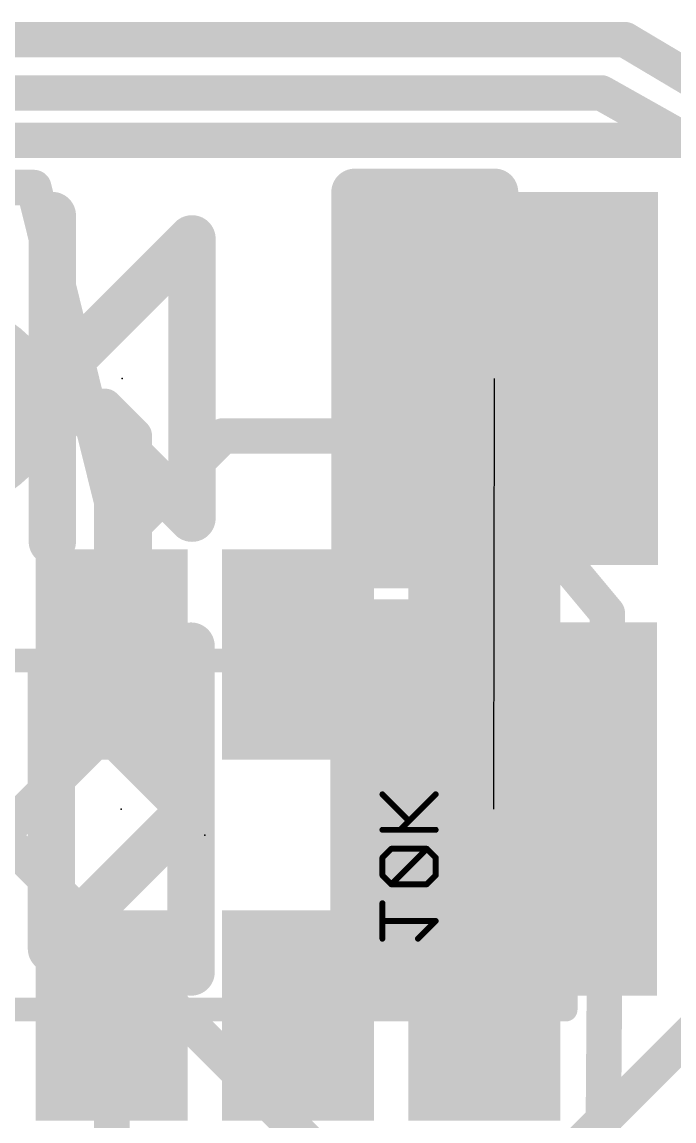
# Model space of a CAD drawing. Extents: x -10.2 to 81, y -3.9 to 69.4.
# Drawn here: x 60.096 to 62.898, y 43.539 to 48.26 of the extents above; entities that cross this region are included whole.
import ezdxf

# ---------------------------------------------------------------- set-up
doc = ezdxf.new("R2010")
doc.units = 0
for name, color, linetype in [('1', 22, 'CONTINUOUS'), ('16', 175, 'CONTINUOUS'), ('18', 82, 'CONTINUOUS'), ('19', 53, 'CONTINUOUS'), ('21', 253, 'CONTINUOUS'), ('22', 253, 'CONTINUOUS'), ('23', 7, 'CONTINUOUS'), ('24', 7, 'CONTINUOUS'), ('28', 253, 'CONTINUOUS'), ('29', 253, 'CONTINUOUS'), ('30', 253, 'CONTINUOUS'), ('31', 253, 'CONTINUOUS'), ('32', 253, 'CONTINUOUS'), ('52', 253, 'CONTINUOUS')]:
    doc.layers.add(name, color=color, linetype=linetype)

# ---------------------------------------------------------------- blocks, each defined once
blk = doc.blocks.new('RECT')
blk.add_solid([(-0.5, -0.5), (0.5, -0.5), (-0.5, 0.5), (0.5, 0.5)])
blk = doc.blocks.new('ROUNDV')
at = {"const_width": 0.5}
blk.add_lwpolyline([(0, -0.25, 1), (0, 0.25, 1), (0, -0.25)], format="xyb", dxfattribs=at)

msp = doc.modelspace()

# ---------------------------------------------------------------- linework, layer by layer
at = {"layer": '1', "const_width": 0.1524}
for points in [[(54.483, 47.752), (63.5, 47.752)], [(59.817, 46.609), (60.452, 46.609)], [(60.452, 46.609), (60.579, 46.482)], [(60.579, 46.482), (60.579, 45.339)], [(60.579, 45.339), (60.0075, 44.7675)], [(60.0075, 44.7675), (61.341, 43.434)], [(62.484, 43.434), (62.992, 43.942)]]:
    msp.add_lwpolyline(points, dxfattribs=at)
at = {"layer": '1', "const_width": 0.0762}
for points in [[(60.4789, 46.6359, 1), (60.4251, 46.5821)], [(60.452, 46.5709, 1), (60.452, 46.6471)], [(60.6171, 46.482, 1), (60.5409, 46.482)], [(60.5521, 46.4551, 1), (60.6059, 46.5089)], [(60.6059, 45.3121, 1), (60.5521, 45.3659)], [(60.5409, 45.339, 1), (60.6171, 45.339)]]:
    msp.add_lwpolyline(points, format="xyb", dxfattribs=at)
at = {"layer": '16', "const_width": 0.1524}
for points in [[(62.6872, 48.1838), (59.7154, 48.1838)], [(63.627, 47.625), (62.6872, 48.1838)], [(62.5856, 47.9552), (58.1406, 47.9552)], [(63.3984, 47.498), (62.5856, 47.9552)], [(60.1472, 47.5488), (58.7768, 47.5488)], [(60.4822, 46.1978), (60.1472, 47.5488)], [(60.4822, 46.0042), (60.96, 46.482)], [(60.96, 46.482), (61.976, 46.482)], [(61.976, 46.482), (62.611, 45.72)], [(60.4822, 45.5427), (60.4822, 46.1978)], [(60.4822, 45.5427), (60.4822, 46.0042)], [(62.611, 45.72), (62.5856, 42.4434)], [(60.4822, 43.9927), (60.4822, 43.4038)]]:
    msp.add_lwpolyline(points, dxfattribs=at)
at = {"layer": '16', "const_width": 0.0762}
for points in [[(62.7067, 48.2165, 1), (62.6677, 48.1511)], [(62.6872, 48.1457, 1), (62.6872, 48.2219)], [(62.6043, 47.9884, 1), (62.5669, 47.922)], [(62.5856, 47.9171, 1), (62.5856, 47.9933)], [(60.1842, 47.558, 1), (60.1102, 47.5396)], [(60.1472, 47.5107, 1), (60.1472, 47.5869)], [(60.96, 46.5201, 1), (60.96, 46.4439)], [(60.9869, 46.4551, 1), (60.9331, 46.5089)], [(62.0053, 46.5064, 1), (61.9467, 46.4576)], [(61.976, 46.4439, 1), (61.976, 46.5201)], [(60.5203, 46.1978, 1), (60.4441, 46.1978)], [(60.4452, 46.1887, 1), (60.5191, 46.207)], [(60.5203, 46.0042, 1), (60.4441, 46.0042)], [(60.4552, 46.0311, 1), (60.5091, 45.9772)], [(62.6491, 45.7197, 1), (62.5729, 45.7203)], [(62.5817, 45.6956, 1), (62.6403, 45.7444)], [(60.4441, 45.5427, 1), (60.5203, 45.5427)], [(60.4441, 45.5427, 1), (60.5203, 45.5427)], [(60.5203, 43.9927, 1), (60.4441, 43.9927)]]:
    msp.add_lwpolyline(points, format="xyb", dxfattribs=at)
at = {"layer": '19'}
msp.add_line((62.123, 44.8792), (62.1268, 46.7286), dxfattribs=at)
at = {"layer": '21', "const_width": 0.2032}
for points in [[(62.1268, 47.5286), (61.5268, 47.5286)], [(62.1268, 45.9286), (62.1268, 47.5286)], [(60.2268, 46.7286), (60.2268, 47.4286)], [(60.8268, 47.3286), (60.2268, 46.7286)], [(60.8268, 46.1286), (60.8268, 47.3286)], [(60.2268, 46.0286), (60.2268, 46.7286)], [(60.2268, 46.7286), (60.8268, 46.1286)], [(61.5268, 45.9286), (62.1268, 45.9286)], [(61.523, 45.6792), (62.123, 45.6792)], [(62.123, 45.6792), (62.123, 44.0792)], [(60.823, 45.5792), (60.823, 44.8792)], [(60.823, 44.8792), (60.223, 45.4792)], [(60.223, 45.4792), (60.223, 44.2792)], [(60.223, 44.2792), (60.823, 44.8792)], [(60.823, 44.8792), (60.823, 44.1792)], [(62.123, 44.0792), (61.523, 44.0792)]]:
    msp.add_lwpolyline(points, dxfattribs=at)
at = {"layer": '21', "const_width": 0.1016}
for points in [[(61.5268, 47.5794, 1), (61.5268, 47.4778)], [(62.1776, 47.5286, 1), (62.076, 47.5286)], [(62.1268, 47.4778, 1), (62.1268, 47.5794)], [(60.2776, 47.4286, 1), (60.176, 47.4286)], [(60.8776, 47.3286, 1), (60.776, 47.3286)], [(60.8627, 47.2927, 1), (60.7909, 47.3645)], [(60.2776, 46.7286, 1), (60.176, 46.7286)], [(60.2627, 46.7645, 1), (60.1909, 46.6927)], [(60.1909, 46.7645, 1), (60.2627, 46.6927)], [(60.176, 46.7286, 1), (60.2776, 46.7286)], [(60.776, 46.1286, 1), (60.8776, 46.1286)], [(60.7909, 46.0927, 1), (60.8627, 46.1645)], [(60.176, 46.0286, 1), (60.2776, 46.0286)], [(61.5268, 45.9794, 1), (61.5268, 45.8778)], [(62.1268, 45.8778, 1), (62.1268, 45.9794)], [(62.076, 45.9286, 1), (62.1776, 45.9286)], [(61.523, 45.73, 1), (61.523, 45.6284)], [(62.1738, 45.6792, 1), (62.0722, 45.6792)], [(62.123, 45.6284, 1), (62.123, 45.73)], [(60.8738, 45.5792, 1), (60.7722, 45.5792)], [(60.2589, 45.5151, 1), (60.1871, 45.4433)], [(60.2738, 45.4792, 1), (60.1722, 45.4792)], [(60.8738, 44.8792, 1), (60.7722, 44.8792)], [(60.8589, 44.8433, 1), (60.7871, 44.9151)], [(60.7871, 44.8433, 1), (60.8589, 44.9151)], [(60.7722, 44.8792, 1), (60.8738, 44.8792)], [(60.1871, 44.3151, 1), (60.2589, 44.2433)], [(60.1722, 44.2792, 1), (60.2738, 44.2792)], [(60.7722, 44.1792, 1), (60.8738, 44.1792)], [(61.523, 44.13, 1), (61.523, 44.0284)], [(62.123, 44.0284, 1), (62.123, 44.13)], [(62.0722, 44.0792, 1), (62.1738, 44.0792)]]:
    msp.add_lwpolyline(points, format="xyb", dxfattribs=at)
at = {"layer": '22', "const_width": 0.1016}
msp.add_lwpolyline([(62.4322, 44.0177), (62.4322, 45.5177)], dxfattribs=at)
at = {"layer": '22', "const_width": 0.0508}
for points in [[(62.4576, 45.5177, 1), (62.4068, 45.5177)], [(62.4068, 44.0177, 1), (62.4576, 44.0177)]]:
    msp.add_lwpolyline(points, format="xyb", dxfattribs=at)
at = {"layer": '23'}
for p in [(60.5268, 46.7286), (60.523, 44.8792)]:
    msp.add_point(p, dxfattribs=at)
at = {"layer": '24'}
msp.add_point((60.8822, 44.7677), dxfattribs=at)
at = {"layer": '28', "const_width": 0.0254}
for points in [[(61.7593, 44.8282), (61.6449, 44.9426)], [(61.7211, 44.79), (61.8737, 44.9426)], [(61.8737, 44.79), (61.6449, 44.79)], [(61.683, 44.7087), (61.6449, 44.6706)], [(61.8355, 44.7087), (61.683, 44.7087)], [(61.683, 44.5562), (61.8355, 44.7087)], [(61.8737, 44.6706), (61.8355, 44.7087)], [(61.6449, 44.6706), (61.6449, 44.5943)], [(61.8737, 44.5943), (61.8737, 44.6706)], [(61.6449, 44.5943), (61.683, 44.5562)], [(61.683, 44.5562), (61.8355, 44.5562)], [(61.8355, 44.5562), (61.8737, 44.5943)], [(61.6449, 44.3223), (61.6449, 44.4748)], [(61.8737, 44.3985), (61.6449, 44.3985)], [(61.7974, 44.3223), (61.8737, 44.3985)]]:
    msp.add_lwpolyline(points, dxfattribs=at)
at = {"layer": '28', "const_width": 0.0127}
for points in [[(61.6493, 44.9471, 1), (61.6404, 44.9381)], [(61.8781, 44.9381, 1), (61.8692, 44.9471)], [(61.6449, 44.7964, 1), (61.6449, 44.7837)], [(61.7166, 44.7945, 1), (61.7256, 44.7855)], [(61.7548, 44.8237, 1), (61.7637, 44.8327)], [(61.8737, 44.7837, 1), (61.8737, 44.7964)], [(61.683, 44.715, 1), (61.683, 44.7023)], [(61.6875, 44.7042, 1), (61.6785, 44.7132)], [(61.84, 44.7132, 1), (61.831, 44.7042)], [(61.84, 44.7042, 1), (61.831, 44.7132)], [(61.8355, 44.7023, 1), (61.8355, 44.715)], [(61.6512, 44.6706, 1), (61.6385, 44.6706)], [(61.6404, 44.675, 1), (61.6493, 44.6661)], [(61.88, 44.6706, 1), (61.8673, 44.6706)], [(61.8692, 44.6661, 1), (61.8781, 44.675)], [(61.6493, 44.5988, 1), (61.6404, 44.5898)], [(61.6385, 44.5943, 1), (61.6512, 44.5943)], [(61.683, 44.5625, 1), (61.683, 44.5498)], [(61.6785, 44.5606, 1), (61.6875, 44.5517)], [(61.6785, 44.5517, 1), (61.6875, 44.5606)], [(61.831, 44.5606, 1), (61.84, 44.5517)], [(61.8355, 44.5498, 1), (61.8355, 44.5625)], [(61.8673, 44.5943, 1), (61.88, 44.5943)], [(61.8781, 44.5898, 1), (61.8692, 44.5988)], [(61.6512, 44.4748, 1), (61.6385, 44.4748)], [(61.6449, 44.4049, 1), (61.6449, 44.3922)], [(61.8781, 44.3941, 1), (61.8692, 44.403)], [(61.8737, 44.3922, 1), (61.8737, 44.4049)], [(61.6385, 44.3223, 1), (61.6512, 44.3223)], [(61.7929, 44.3268, 1), (61.8019, 44.3178)]]:
    msp.add_lwpolyline(points, format="xyb", dxfattribs=at)
at = {"layer": '52', "const_width": 0.1016}
for points in [[(60.3322, 45.5177), (59.8322, 45.5177)], [(61.1322, 45.5177), (60.6322, 45.5177)], [(61.9322, 45.5177), (61.4322, 45.5177)], [(62.4322, 45.5177), (62.2322, 45.5177)], [(59.8322, 44.0177), (60.3322, 44.0177)], [(60.6322, 44.0177), (61.1322, 44.0177)], [(61.4322, 44.0177), (61.9322, 44.0177)], [(62.2322, 44.0177), (62.4322, 44.0177)]]:
    msp.add_lwpolyline(points, dxfattribs=at)
at = {"layer": '52'}
for points, const_width in [([(60.3322, 45.5177, 0.4142), (60.4822, 45.3677)], 0.1016), ([(60.3576, 45.5177, 1), (60.3068, 45.5177)], 0.0508), ([(60.3322, 45.4923, 1), (60.3322, 45.5431)], 0.0508), ([(60.4822, 45.3677, 0.4142), (60.6322, 45.5177)], 0.1016), ([(60.6322, 45.5431, 1), (60.6322, 45.4923)], 0.0508), ([(60.6576, 45.5177, 1), (60.6068, 45.5177)], 0.0508), ([(61.1322, 45.5177, 0.4142), (61.2822, 45.3677)], 0.1016), ([(61.1576, 45.5177, 1), (61.1068, 45.5177)], 0.0508), ([(61.1322, 45.4923, 1), (61.1322, 45.5431)], 0.0508), ([(61.2822, 45.3677, 0.4142), (61.4322, 45.5177)], 0.1016), ([(61.4322, 45.5431, 1), (61.4322, 45.4923)], 0.0508), ([(61.4576, 45.5177, 1), (61.4068, 45.5177)], 0.0508), ([(61.9322, 45.5177, 0.4142), (62.0822, 45.3677)], 0.1016), ([(61.9576, 45.5177, 1), (61.9068, 45.5177)], 0.0508), ([(61.9322, 45.4923, 1), (61.9322, 45.5431)], 0.0508), ([(62.0822, 45.3677, 0.4142), (62.2322, 45.5177)], 0.1016), ([(62.2322, 45.5431, 1), (62.2322, 45.4923)], 0.0508), ([(62.2576, 45.5177, 1), (62.2068, 45.5177)], 0.0508), ([(62.4322, 45.4923, 1), (62.4322, 45.5431)], 0.0508), ([(60.4822, 45.3931, 1), (60.4822, 45.3423)], 0.0508), ([(60.4822, 45.3423, 1), (60.4822, 45.3931)], 0.0508), ([(61.2822, 45.3931, 1), (61.2822, 45.3423)], 0.0508), ([(61.2822, 45.3423, 1), (61.2822, 45.3931)], 0.0508), ([(62.0822, 45.3931, 1), (62.0822, 45.3423)], 0.0508), ([(62.0822, 45.3423, 1), (62.0822, 45.3931)], 0.0508), ([(60.4822, 44.1677, 0.4142), (60.3322, 44.0177)], 0.1016), ([(60.6322, 44.0177, 0.4142), (60.4822, 44.1677)], 0.1016), ([(60.4822, 44.1931, 1), (60.4822, 44.1423)], 0.0508), ([(60.4822, 44.1423, 1), (60.4822, 44.1931)], 0.0508), ([(61.2822, 44.1677, 0.4142), (61.1322, 44.0177)], 0.1016), ([(61.4322, 44.0177, 0.4142), (61.2822, 44.1677)], 0.1016), ([(61.2822, 44.1931, 1), (61.2822, 44.1423)], 0.0508), ([(61.2822, 44.1423, 1), (61.2822, 44.1931)], 0.0508), ([(62.0822, 44.1677, 0.4142), (61.9322, 44.0177)], 0.1016), ([(62.2322, 44.0177, 0.4142), (62.0822, 44.1677)], 0.1016), ([(62.0822, 44.1931, 1), (62.0822, 44.1423)], 0.0508), ([(62.0822, 44.1423, 1), (62.0822, 44.1931)], 0.0508), ([(60.3322, 43.9923, 1), (60.3322, 44.0431)], 0.0508), ([(60.6322, 44.0431, 1), (60.6322, 43.9923)], 0.0508), ([(61.1322, 43.9923, 1), (61.1322, 44.0431)], 0.0508), ([(61.4322, 44.0431, 1), (61.4322, 43.9923)], 0.0508), ([(61.9322, 43.9923, 1), (61.9322, 44.0431)], 0.0508), ([(62.2322, 44.0431, 1), (62.2322, 43.9923)], 0.0508), ([(62.4322, 43.9923, 1), (62.4322, 44.0431)], 0.0508), ([(60.3068, 44.0177, 1), (60.3576, 44.0177)], 0.0508), ([(60.6068, 44.0177, 1), (60.6576, 44.0177)], 0.0508), ([(61.1068, 44.0177, 1), (61.1576, 44.0177)], 0.0508), ([(61.4068, 44.0177, 1), (61.4576, 44.0177)], 0.0508), ([(61.9068, 44.0177, 1), (61.9576, 44.0177)], 0.0508), ([(62.2068, 44.0177, 1), (62.2576, 44.0177)], 0.0508)]:
    msp.add_lwpolyline(points, format="xyb", dxfattribs=dict(at, const_width=const_width))

# ---------------------------------------------------------------- block references
at = {"layer": '1', "xscale": 1.2, "yscale": 1.4, "rotation": 180}
msp.add_blockref('RECT', (62.1268, 46.7286), dxfattribs=at)
at = {"layer": '1', "xscale": 1.2, "yscale": 1.4}
msp.add_blockref('RECT', (62.123, 44.8792), dxfattribs=at)
at = {"layer": '16', "xscale": 0.45, "yscale": 0.7}
for p in [(60.4822, 45.5427), (61.2822, 45.5427), (62.0822, 45.5427)]:
    msp.add_blockref('RECT', p, dxfattribs=at)
at = {"layer": '16', "xscale": 0.45, "yscale": 0.7, "rotation": 180}
for p in [(60.4822, 43.9927), (61.2822, 43.9927), (62.0822, 43.9927)]:
    msp.add_blockref('RECT', p, dxfattribs=at)
at = {"layer": '18', "xscale": 0.6604, "yscale": 0.6604}
msp.add_blockref('ROUNDV', (59.817, 46.609), dxfattribs=at)
msp.add_blockref('ROUNDV', (59.817, 46.609), dxfattribs=at)
at = {"layer": '29', "xscale": 1.4032, "yscale": 1.6032, "rotation": 180}
msp.add_blockref('RECT', (62.1268, 46.7286), dxfattribs=at)
at = {"layer": '29'}
for name, p, xscale, yscale in [('ROUNDV', (59.817, 46.609), 0.8636, 0.8636), ('RECT', (62.123, 44.8792), 1.4032, 1.6032)]:
    msp.add_blockref(name, p, dxfattribs=dict(at, xscale=xscale, yscale=yscale))
at = {"layer": '30'}
for name, p, xscale, yscale in [('ROUNDV', (59.817, 46.609), 0.8636, 0.8636), ('RECT', (60.4822, 45.5427), 0.6532, 0.9032), ('RECT', (61.2822, 45.5427), 0.6532, 0.9032), ('RECT', (62.0822, 45.5427), 0.6532, 0.9032)]:
    msp.add_blockref(name, p, dxfattribs=dict(at, xscale=xscale, yscale=yscale))
at = {"layer": '30', "xscale": 0.6532, "yscale": 0.9032, "rotation": 180}
for p in [(60.4822, 43.9927), (61.2822, 43.9927), (62.0822, 43.9927)]:
    msp.add_blockref('RECT', p, dxfattribs=at)
at = {"layer": '31', "xscale": 1.2, "yscale": 1.4, "rotation": 180}
msp.add_blockref('RECT', (62.1268, 46.7286), dxfattribs=at)
at = {"layer": '31', "xscale": 1.2, "yscale": 1.4}
msp.add_blockref('RECT', (62.123, 44.8792), dxfattribs=at)
at = {"layer": '32', "xscale": 0.45, "yscale": 0.7}
for p in [(60.4822, 45.5427), (61.2822, 45.5427), (62.0822, 45.5427)]:
    msp.add_blockref('RECT', p, dxfattribs=at)
at = {"layer": '32', "xscale": 0.45, "yscale": 0.7, "rotation": 180}
for p in [(60.4822, 43.9927), (61.2822, 43.9927), (62.0822, 43.9927)]:
    msp.add_blockref('RECT', p, dxfattribs=at)

doc.saveas('drawing.dxf')
